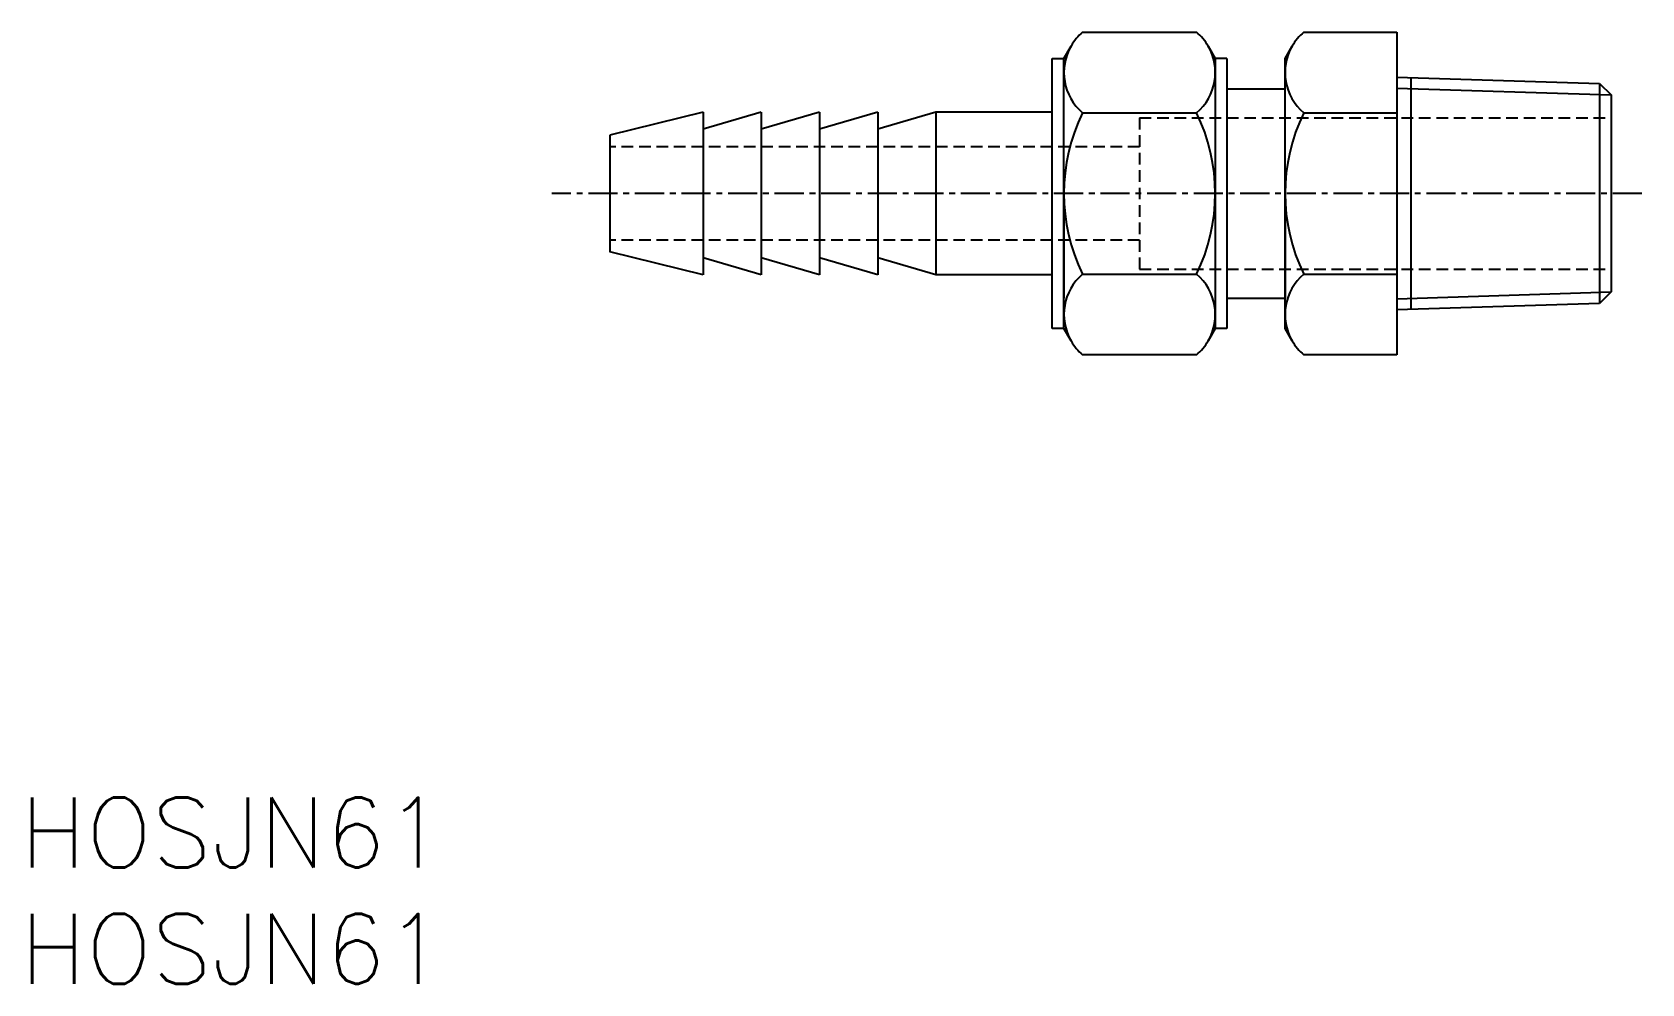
# Model space of a CAD drawing. Extents: x 0.5 to 69.7, y 0 to 40.9.
import ezdxf

# ---------------------------------------------------------------- set-up
doc = ezdxf.new("R2010")
doc.units = 0
doc.linetypes.add('CENTER', pattern=[2, 1.25, -0.25, 0.25, -0.25])
doc.linetypes.add('DASHED', pattern=[0.75, 0.5, -0.25])
doc.layers.get('0').update_dxf_attribs({"linetype": 'CONTINUOUS'})
doc.layers.add('CENTER', color=1, linetype='CENTER')
doc.styles.get("Standard").update_dxf_attribs({"font": 'txt.shx'})

# ---------------------------------------------------------------- blocks, each defined once
blk = doc.blocks.new('*U4')
at = {"color": 7, "linetype": 'CONTINUOUS'}
blk.add_text('HOSJN61', height=3, dxfattribs=at).set_placement((0, 0))
blk = doc.blocks.new('*U5')
at = {"color": 7, "linetype": 'CONTINUOUS'}
blk.add_text('HOSJN61', height=3, dxfattribs=at).set_placement((0, 5))

msp = doc.modelspace()

# ---------------------------------------------------------------- linework, layer by layer
at = {"color": 7, "linetype": 'CONTINUOUS'}
for p, q in [((45.633, 40.874), (50.533, 40.874)), ((55.133, 40.874), (59.133, 40.874)), ((59.133, 40.874), (59.133, 27.018)), ((44.833, 39.751), (45.138, 40.279)), ((51.028, 40.279), (51.333, 39.751)), ((54.333, 39.751), (54.638, 40.279)), ((44.333, 28.14), (44.333, 39.751)), ((44.333, 39.751), (44.833, 39.751)), ((44.833, 28.14), (44.833, 39.751)), ((51.333, 39.751), (51.333, 28.14)), ((51.833, 39.751), (51.333, 39.751)), ((51.833, 39.751), (51.833, 28.14)), ((54.333, 28.14), (54.333, 39.751)), ((59.133, 38.949), (67.833, 38.677)), ((59.733, 38.93), (59.733, 28.961)), ((44.833, 38.446), (44.833, 38.696)), ((44.833, 33.946), (44.833, 38.696)), ((51.833, 38.446), (54.333, 38.446)), ((54.333, 38.446), (54.333, 38.696)), ((54.333, 33.946), (54.333, 38.696)), ((67.833, 38.677), (67.833, 29.215)), ((67.833, 38.677), (68.333, 38.177)), ((68.333, 38.177), (68.333, 29.715)), ((29.333, 37.446), (25.333, 36.446)), ((29.333, 37.446), (29.333, 30.446)), ((31.833, 37.446), (29.333, 36.705)), ((31.833, 37.446), (31.833, 30.446)), ((34.333, 37.446), (31.833, 36.705)), ((34.333, 37.446), (34.333, 30.446)), ((36.833, 37.446), (34.333, 36.705)), ((39.333, 37.446), (36.833, 36.705)), ((36.833, 37.446), (36.833, 30.446)), ((39.333, 37.446), (39.333, 30.446)), ((44.333, 37.446), (39.333, 37.446)), ((45.633, 37.41), (50.533, 37.41)), ((55.133, 37.41), (59.133, 37.41)), ((25.333, 36.446), (25.333, 31.446)), ((44.833, 33.946), (44.833, 29.446)), ((54.333, 33.946), (54.333, 29.446)), ((29.333, 30.446), (25.333, 31.446)), ((31.833, 30.446), (29.333, 31.187)), ((34.333, 30.446), (31.833, 31.187)), ((36.833, 30.446), (34.333, 31.187)), ((39.333, 30.446), (36.833, 31.187)), ((44.333, 30.446), (39.333, 30.446)), ((45.633, 30.482), (50.533, 30.482)), ((55.133, 30.482), (59.133, 30.482)), ((51.833, 29.446), (54.333, 29.446)), ((67.833, 29.215), (59.133, 28.943)), ((68.333, 29.715), (67.833, 29.215)), ((44.833, 28.14), (44.333, 28.14)), ((45.138, 27.612), (44.833, 28.14)), ((51.333, 28.14), (51.028, 27.612)), ((51.833, 28.14), (51.333, 28.14)), ((54.638, 27.612), (54.333, 28.14)), ((50.533, 27.018), (45.633, 27.018)), ((59.133, 27.018), (55.133, 27.018))]:
    msp.add_line(p, q, dxfattribs=at)
at = {"color": 3}
for p, q in [((59.133, 38.464), (68.333, 38.177)), ((59.133, 29.427), (68.333, 29.715))]:
    msp.add_line(p, q, dxfattribs=at)
at = {"color": 3, "linetype": 'DASHED'}
for p, q in [((48.083, 37.196), (68.333, 37.196)), ((48.083, 37.196), (48.083, 30.696)), ((48.083, 35.946), (25.333, 35.946)), ((48.083, 31.946), (25.333, 31.946)), ((48.083, 30.696), (68.333, 30.696))]:
    msp.add_line(p, q, dxfattribs=at)
at = {"color": 7, "linetype": 'CONTINUOUS'}
for centre, radius, start, end in [((47.108, 39.142), 2.275, 130.41744, 150), ((49.058, 39.142), 2.275, 30, 49.58256), ((56.608, 39.142), 2.275, 130.41744, 150), ((47.108, 39.142), 2.275, 150, 229.58256), ((49.058, 39.142), 2.275, 310.41744, 30), ((56.608, 39.142), 2.275, 150, 229.58256), ((52.733, 33.946), 7.9, 153.99218, 206.00782), ((43.433, 33.946), 7.9, 333.99218, 26.00782), ((62.233, 33.946), 7.9, 153.99218, 206.00782), ((47.108, 28.75), 2.275, 130.41744, 210), ((49.058, 28.75), 2.275, 330, 49.58256), ((56.608, 28.75), 2.275, 130.41744, 210), ((47.108, 28.75), 2.275, 210, 229.58256), ((49.058, 28.75), 2.275, 310.41744, 330), ((56.608, 28.75), 2.275, 210, 229.58256)]:
    msp.add_arc(centre, radius, start, end, dxfattribs=at)
at = {"layer": 'CENTER', "color": 1}
msp.add_line((69.656, 33.946), (22.833, 33.946), dxfattribs=at)

# ---------------------------------------------------------------- block references
at = {"color": 7, "linetype": 'CONTINUOUS'}
for name in ['*U5', '*U4']:
    msp.add_blockref(name, (0, 0), dxfattribs=at)

doc.saveas('drawing.dxf')
